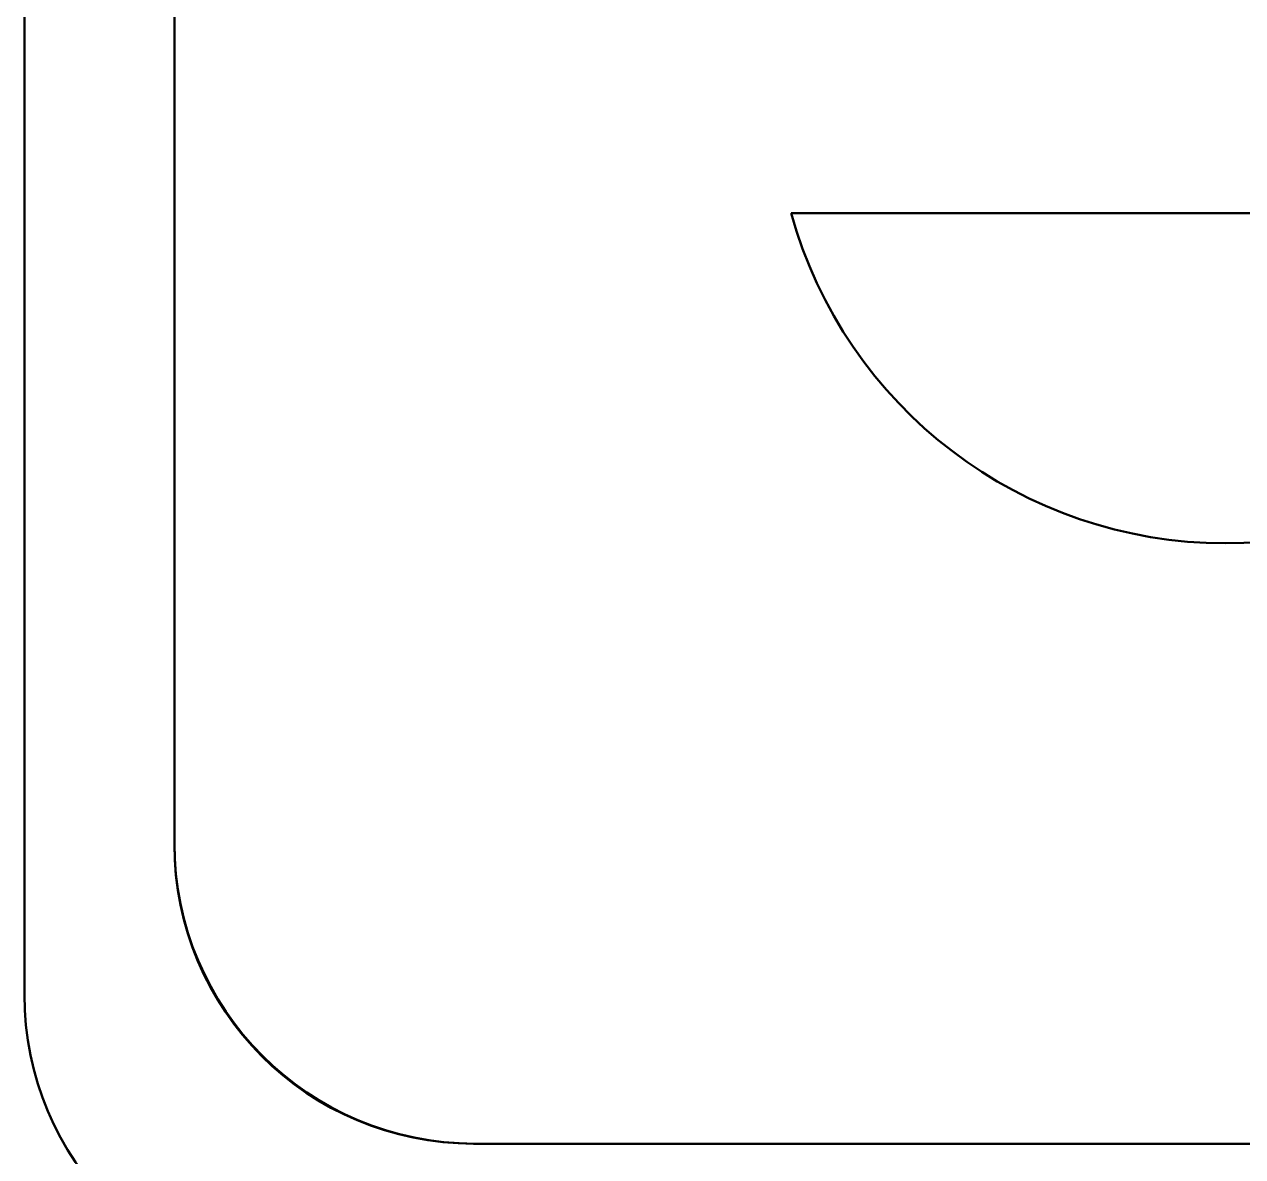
# Model space of a CAD drawing. Header units: inches. Extents: x 0.5 to 16.8, y 0.4 to 9.6.
# Drawn here: x 4.629 to 5.628, y 2.19 to 3.118 of the extents above; entities that cross this region are included whole.
import ezdxf

# ---------------------------------------------------------------- set-up
doc = ezdxf.new("R2010")
doc.units = ezdxf.units.IN
doc.header["$LTSCALE"] = 0.75
doc.header["$MEASUREMENT"] = 0
doc.layers.add('Visible', color=7, linetype='Continuous', lineweight=50)

msp = doc.modelspace()

# ---------------------------------------------------------------- linework, layer by layer
at = {"layer": 'Visible'}
for p, q in [((4.62898, 2.32299, -1.77165), (4.62898, 3.80107, -1.77165)), ((4.75201, 3.67719, 1.77165), (4.75201, 2.44687, 1.77165)), ((5.96896, 2.9636, 1.77165), (5.2575, 2.9636, 1.77165)), ((4.75201, 2.44602, -0.29528), (4.75201, 2.44687, -0.29528)), ((4.99807, 2.20081, -0.29528), (4.99722, 2.20081, -0.29528)), ((4.99807, 2.20081, 1.77165), (6.22839, 2.20081, 1.77165))]:
    msp.add_line(p, q, dxfattribs=at)
at = {"layer": 'Visible', "extrusion": (0, 0, -1)}
msp.add_arc((-5.61323, 3.06203, -1.77165), 0.36909, 195.46601, 344.53399, dxfattribs=at)
at = {"layer": 'Visible'}
msp.add_arc((4.99807, 2.44687, 1.77165), 0.24606, 180, 270, dxfattribs=at)
at = {"layer": 'Visible', "extrusion": (0, 0, -1)}
msp.add_ellipse((4.99893, 2.44772, -0.29528), major_axis=(0.1752, 0.1752), ratio=0.993127, start_param=2.359643, end_param=3.923543, dxfattribs=at)
at = {"layer": 'Visible'}
msp.add_ellipse((4.8759, 2.32469, -1.77165), major_axis=(0.1752, 0.1752), ratio=0.993127, start_param=2.359643, end_param=3.923543, dxfattribs=at)

doc.saveas('drawing.dxf')
